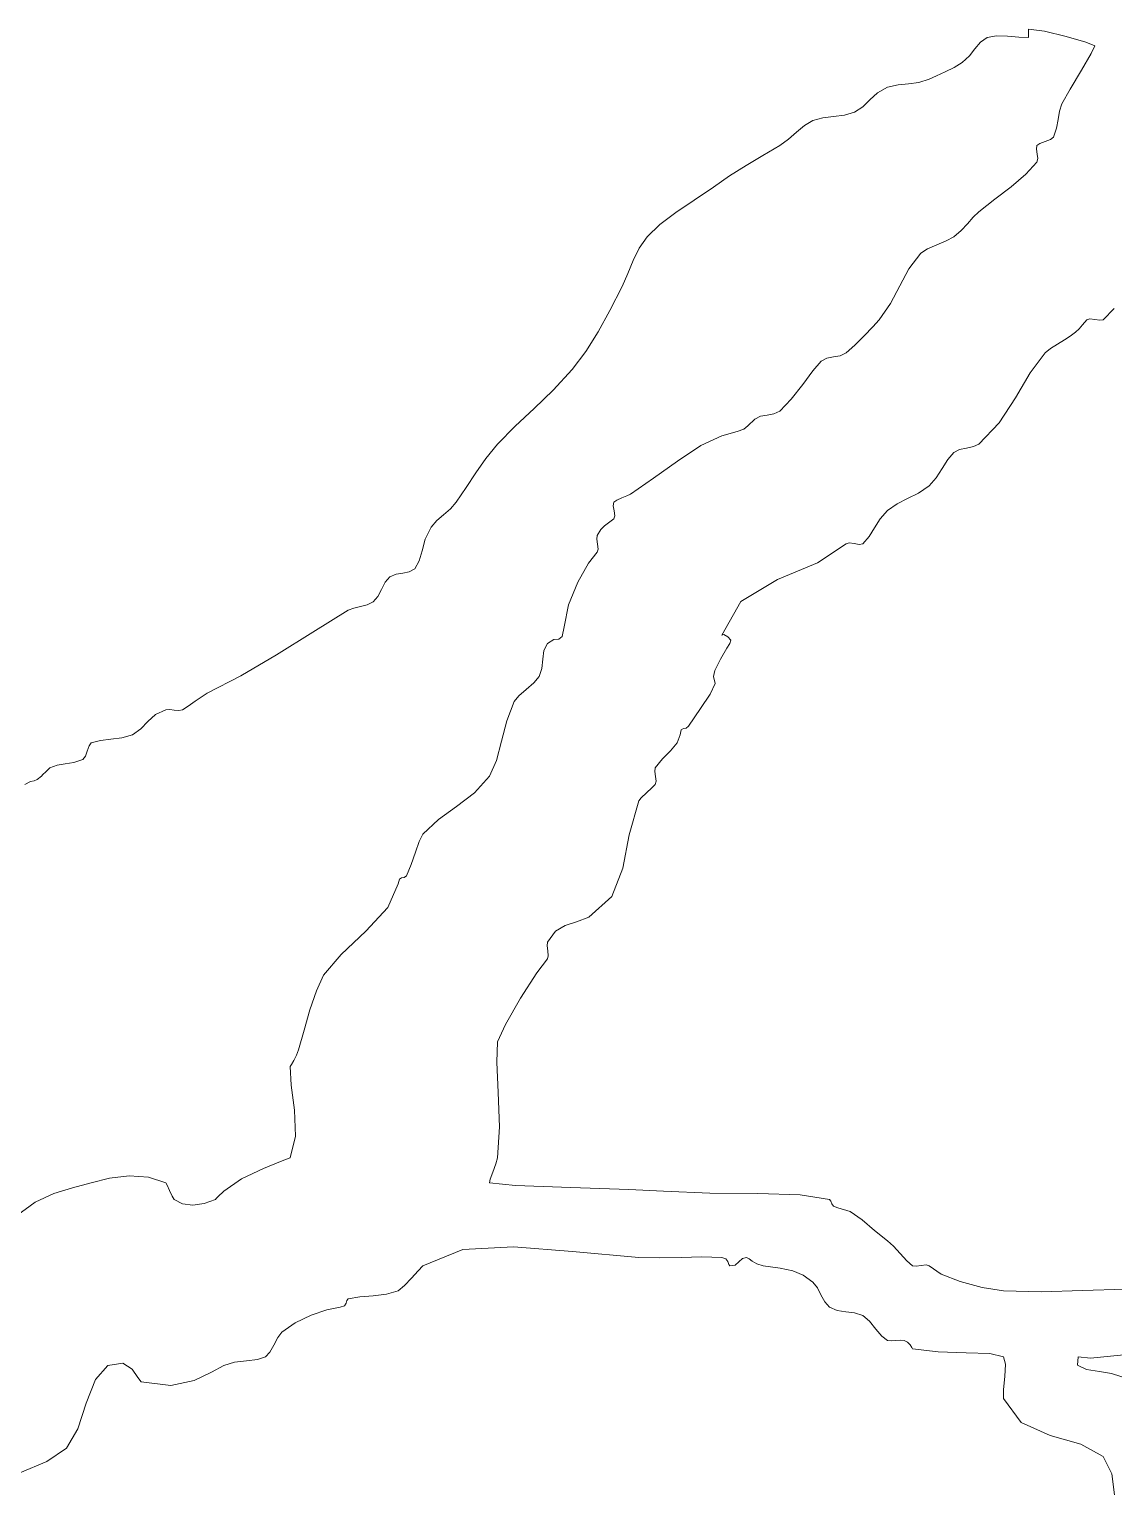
# Model space of a CAD drawing. Header units: inches. Extents: x 18 to 851, y -500 to 848.
# Drawn here: x 666.92 to 680.76, y 8.84 to 27.53 of the extents above; entities that cross this region are included whole.
import ezdxf

# ---------------------------------------------------------------- set-up
doc = ezdxf.new("R2010")
doc.units = ezdxf.units.IN
doc.header["$MEASUREMENT"] = 0
doc.layers.add('Layer 1', color=7, linetype='Continuous')

msp = doc.modelspace()

# ---------------------------------------------------------------- linework, layer by layer
at = {"layer": 'Layer 1', "lineweight": 0}
for points in [[(679.678, 27.428), (679.678, 27.444), (679.678, 27.48), (679.677, 27.517), (679.678, 27.533), (679.88, 27.51), (680.158, 27.443), (680.408, 27.37), (680.524, 27.322), (680.477, 27.224), (680.353, 27.012), (680.209, 26.771), (680.102, 26.581), (680.07, 26.489), (680.054, 26.384), (680.034, 26.271), (679.995, 26.157), (679.955, 26.126), (679.888, 26.101), (679.82, 26.077), (679.783, 26.051), (679.777, 26.002), (679.787, 25.942), (679.794, 25.885), (679.783, 25.84), (679.642, 25.685), (679.453, 25.525), (679.245, 25.364), (679.042, 25.204), (678.971, 25.135), (678.897, 25.051), (678.816, 24.965), (678.725, 24.887), (678.625, 24.833), (678.505, 24.785), (678.389, 24.734), (678.301, 24.675), (678.149, 24.478), (678.032, 24.259), (677.916, 24.036), (677.771, 23.828), (677.69, 23.739), (677.579, 23.623), (677.458, 23.504), (677.348, 23.404), (677.273, 23.368), (677.187, 23.353), (677.102, 23.336), (677.03, 23.299), (676.925, 23.176), (676.795, 23), (676.649, 22.815), (676.501, 22.663), (676.426, 22.627), (676.34, 22.611), (676.255, 22.596), (676.184, 22.558), (676.096, 22.472), (676.044, 22.433), (675.956, 22.402), (675.76, 22.346), (675.494, 22.221), (675.197, 22.025), (674.892, 21.805), (674.596, 21.604), (674.55, 21.582), (674.485, 21.556), (674.424, 21.526), (674.384, 21.498), (674.376, 21.454), (674.386, 21.39), (674.395, 21.327), (674.384, 21.287), (674.316, 21.237), (674.263, 21.199), (674.217, 21.152), (674.172, 21.075), (674.168, 21.029), (674.177, 20.964), (674.183, 20.901), (674.172, 20.863), (674.06, 20.723), (673.924, 20.48), (673.807, 20.191), (673.748, 19.91), (673.726, 19.784), (673.683, 19.752), (673.619, 19.746), (673.536, 19.698), (673.491, 19.609), (673.477, 19.496), (673.465, 19.378), (673.431, 19.275), (673.361, 19.195), (673.266, 19.111), (673.173, 19.03), (673.113, 18.957), (673.02, 18.711), (672.951, 18.449), (672.886, 18.204), (672.795, 18.004), (672.604, 17.793), (672.375, 17.618), (672.145, 17.451), (671.948, 17.264), (671.9, 17.17), (671.852, 17.033), (671.799, 16.878), (671.736, 16.733), (671.709, 16.711), (671.675, 16.705), (671.646, 16.688), (671.631, 16.628), (671.5, 16.33), (671.218, 16.025), (670.904, 15.73), (670.678, 15.463), (670.587, 15.265), (670.505, 15.024), (670.431, 14.765), (670.36, 14.51), (670.334, 14.444), (670.299, 14.377), (670.268, 14.323), (670.254, 14.299), (670.264, 14.061), (670.306, 13.742), (670.322, 13.412), (670.254, 13.134), (670.151, 13.095), (669.912, 13), (669.632, 12.865), (669.407, 12.71), (669.389, 12.693), (669.347, 12.654), (669.309, 12.617), (669.301, 12.604), (669.157, 12.553), (669.012, 12.532), (668.878, 12.549), (668.771, 12.604), (668.747, 12.645), (668.713, 12.716), (668.683, 12.784), (668.666, 12.816), (668.445, 12.889), (668.199, 12.903), (667.948, 12.875), (667.713, 12.816), (667.475, 12.75), (667.238, 12.678), (667, 12.569), (666.76, 12.393)], [(666.76, 12.393), (667, 12.569), (667.238, 12.678), (667.475, 12.75), (667.713, 12.816), (667.948, 12.875), (668.199, 12.903), (668.445, 12.889), (668.666, 12.816), (668.683, 12.784), (668.713, 12.716), (668.747, 12.645), (668.771, 12.604), (668.878, 12.549), (669.012, 12.532), (669.157, 12.553), (669.301, 12.604), (669.309, 12.617), (669.347, 12.654), (669.389, 12.693), (669.407, 12.71), (669.632, 12.865), (669.912, 13), (670.151, 13.095), (670.254, 13.134), (670.322, 13.412), (670.306, 13.742), (670.264, 14.061), (670.254, 14.299), (670.268, 14.323), (670.299, 14.377), (670.334, 14.444), (670.36, 14.51), (670.431, 14.765), (670.505, 15.024), (670.587, 15.265), (670.678, 15.463), (670.904, 15.73), (671.218, 16.025), (671.5, 16.33), (671.631, 16.628), (671.646, 16.688), (671.675, 16.705), (671.709, 16.711), (671.736, 16.733), (671.799, 16.878), (671.852, 17.033), (671.9, 17.17), (671.948, 17.264), (672.145, 17.451), (672.375, 17.618), (672.604, 17.793), (672.795, 18.004), (672.886, 18.204), (672.951, 18.449), (673.02, 18.711), (673.113, 18.957), (673.173, 19.03), (673.266, 19.111), (673.361, 19.195), (673.431, 19.275), (673.465, 19.378), (673.477, 19.496), (673.491, 19.609), (673.536, 19.698), (673.619, 19.746), (673.683, 19.752), (673.726, 19.784), (673.748, 19.91), (673.807, 20.191), (673.924, 20.48), (674.06, 20.723), (674.172, 20.863), (674.183, 20.901), (674.177, 20.964), (674.168, 21.029), (674.172, 21.075), (674.217, 21.152), (674.263, 21.199), (674.316, 21.237), (674.384, 21.287), (674.395, 21.327), (674.386, 21.39), (674.376, 21.454), (674.384, 21.498), (674.424, 21.526), (674.485, 21.556), (674.55, 21.582), (674.596, 21.604), (674.892, 21.805), (675.197, 22.025), (675.494, 22.221), (675.76, 22.346), (675.956, 22.402), (676.044, 22.433), (676.096, 22.472), (676.184, 22.558), (676.255, 22.596), (676.34, 22.611), (676.426, 22.627), (676.501, 22.663), (676.649, 22.815), (676.795, 23), (676.925, 23.176), (677.03, 23.299), (677.102, 23.336), (677.187, 23.353), (677.273, 23.368), (677.348, 23.404), (677.458, 23.504), (677.579, 23.623), (677.69, 23.739), (677.771, 23.828), (677.916, 24.036), (678.032, 24.259), (678.149, 24.478), (678.301, 24.675), (678.389, 24.734), (678.505, 24.785), (678.625, 24.833), (678.725, 24.887), (678.816, 24.965), (678.897, 25.051), (678.971, 25.135), (679.042, 25.204), (679.245, 25.364), (679.453, 25.525), (679.642, 25.685), (679.783, 25.84), (679.794, 25.885), (679.787, 25.942), (679.777, 26.002), (679.783, 26.051), (679.82, 26.077), (679.888, 26.101), (679.955, 26.126), (679.995, 26.157), (680.034, 26.271), (680.054, 26.384), (680.07, 26.489), (680.102, 26.581), (680.209, 26.771), (680.353, 27.012), (680.477, 27.224), (680.524, 27.322), (680.408, 27.37), (680.158, 27.443), (679.88, 27.51), (679.678, 27.533), (679.677, 27.517), (679.678, 27.48), (679.678, 27.444), (679.678, 27.428), (679.552, 27.431), (679.408, 27.444), (679.267, 27.45), (679.148, 27.428), (679.148, 27.428)], [(666.866, 17.898), (666.94, 17.934), (666.985, 17.946), (667.024, 17.961), (667.078, 18.004), (667.098, 18.024), (667.135, 18.061), (667.171, 18.096), (667.184, 18.11), (667.277, 18.146), (667.381, 18.161), (667.491, 18.177), (667.607, 18.216), (667.639, 18.257), (667.663, 18.324), (667.687, 18.391), (667.713, 18.428), (667.83, 18.459), (667.965, 18.474), (668.106, 18.491), (668.242, 18.533), (668.345, 18.607), (668.435, 18.701), (668.533, 18.79), (668.666, 18.852), (668.717, 18.854), (668.773, 18.848), (668.83, 18.842), (668.878, 18.852), (668.95, 18.896), (669.04, 18.96), (669.128, 19.022), (669.195, 19.063), (669.624, 19.283), (670.078, 19.554), (670.54, 19.843), (670.995, 20.122), (671.064, 20.149), (671.149, 20.169), (671.236, 20.191), (671.312, 20.228), (671.371, 20.295), (671.42, 20.387), (671.467, 20.479), (671.524, 20.546), (671.605, 20.58), (671.691, 20.594), (671.773, 20.609), (671.843, 20.651), (671.901, 20.753), (671.937, 20.881), (671.977, 21.027), (672.054, 21.181), (672.125, 21.264), (672.211, 21.338), (672.298, 21.414), (672.372, 21.498), (672.5, 21.689), (672.622, 21.875), (672.751, 22.057), (672.901, 22.239), (673.125, 22.469), (673.365, 22.693), (673.611, 22.929), (673.854, 23.192), (674.027, 23.423), (674.182, 23.672), (674.331, 23.945), (674.489, 24.251), (674.563, 24.416), (674.632, 24.582), (674.707, 24.742), (674.807, 24.887), (674.97, 25.043), (675.175, 25.197), (675.407, 25.355), (675.654, 25.521), (675.862, 25.662), (676.072, 25.795), (676.284, 25.924), (676.501, 26.051), (676.611, 26.13), (676.716, 26.221), (676.818, 26.307), (676.925, 26.369), (677.053, 26.403), (677.189, 26.42), (677.326, 26.438), (677.454, 26.475), (677.562, 26.544), (677.653, 26.634), (677.751, 26.724), (677.878, 26.793), (678.014, 26.825), (678.146, 26.838), (678.275, 26.854), (678.407, 26.898), (678.501, 26.94), (678.612, 26.991), (678.727, 27.048), (678.83, 27.11), (678.921, 27.193), (678.993, 27.285), (679.063, 27.369), (679.148, 27.428), (679.267, 27.45), (679.408, 27.444), (679.552, 27.431), (679.678, 27.428), (679.678, 27.428)], [(679.148, 27.428), (679.063, 27.369), (678.993, 27.285), (678.921, 27.193), (678.83, 27.11), (678.727, 27.048), (678.612, 26.991), (678.501, 26.94), (678.407, 26.898), (678.275, 26.854), (678.146, 26.838), (678.014, 26.825), (677.878, 26.793), (677.751, 26.724), (677.653, 26.634), (677.562, 26.544), (677.454, 26.475), (677.326, 26.438), (677.189, 26.42), (677.053, 26.403), (676.925, 26.369), (676.818, 26.307), (676.716, 26.221), (676.611, 26.13), (676.501, 26.051), (676.284, 25.924), (676.072, 25.795), (675.862, 25.662), (675.654, 25.521), (675.407, 25.355), (675.175, 25.197), (674.97, 25.043), (674.807, 24.887), (674.707, 24.742), (674.632, 24.582), (674.563, 24.416), (674.489, 24.251), (674.331, 23.945), (674.182, 23.672), (674.027, 23.423), (673.854, 23.192), (673.611, 22.929), (673.365, 22.693), (673.125, 22.469), (672.901, 22.239), (672.751, 22.057), (672.622, 21.875), (672.5, 21.689), (672.372, 21.498), (672.298, 21.414), (672.211, 21.338), (672.125, 21.264), (672.054, 21.181), (671.977, 21.027), (671.937, 20.881), (671.901, 20.753), (671.843, 20.651), (671.773, 20.609), (671.691, 20.594), (671.605, 20.58), (671.524, 20.546), (671.467, 20.479), (671.42, 20.387), (671.371, 20.295), (671.312, 20.228), (671.236, 20.191), (671.149, 20.169), (671.064, 20.149), (670.995, 20.122), (670.54, 19.843), (670.078, 19.554), (669.624, 19.283), (669.195, 19.063), (669.128, 19.022), (669.04, 18.96), (668.95, 18.896), (668.878, 18.852), (668.83, 18.842), (668.773, 18.848), (668.717, 18.854), (668.666, 18.852), (668.533, 18.79), (668.435, 18.701), (668.345, 18.607), (668.242, 18.533), (668.106, 18.491), (667.965, 18.474), (667.83, 18.459), (667.713, 18.428), (667.687, 18.391), (667.663, 18.324), (667.639, 18.257), (667.607, 18.216), (667.491, 18.177), (667.381, 18.161), (667.277, 18.146), (667.184, 18.11), (667.171, 18.096), (667.135, 18.061), (667.098, 18.024), (667.078, 18.004), (667.024, 17.961), (666.985, 17.946), (666.94, 17.934), (666.866, 17.898)], [(680.77, 23.972), (680.631, 23.828), (680.586, 23.82), (680.521, 23.83), (680.459, 23.839), (680.419, 23.828), (680.366, 23.763), (680.323, 23.713), (680.275, 23.668), (680.207, 23.616), (680.135, 23.57), (680.046, 23.517), (679.959, 23.46), (679.89, 23.404), (679.697, 23.15), (679.51, 22.832), (679.301, 22.51), (679.042, 22.239), (678.973, 22.208), (678.885, 22.19), (678.797, 22.171), (678.725, 22.134), (678.648, 22.045), (678.575, 21.931), (678.498, 21.811), (678.407, 21.71), (678.271, 21.616), (678.133, 21.546), (677.999, 21.479), (677.878, 21.393), (677.784, 21.286), (677.711, 21.173), (677.641, 21.062), (677.56, 20.969), (677.516, 20.961), (677.451, 20.971), (677.388, 20.979), (677.348, 20.969), (676.981, 20.727), (676.472, 20.512), (676.003, 20.233), (675.76, 19.805), (675.787, 19.811), (675.838, 19.783), (675.876, 19.74), (675.866, 19.698), (675.826, 19.635), (675.746, 19.496), (675.672, 19.353), (675.654, 19.275), (675.678, 19.188), (675.614, 19.052), (675.491, 18.868), (675.336, 18.64), (675.305, 18.615), (675.271, 18.61), (675.245, 18.594), (675.23, 18.533), (675.191, 18.43), (675.105, 18.329), (675.004, 18.225), (674.913, 18.11), (674.908, 18.064), (674.917, 18), (674.924, 17.938), (674.913, 17.898), (674.867, 17.857), (674.799, 17.793), (674.734, 17.729), (674.701, 17.687), (674.579, 17.254), (674.497, 16.832), (674.358, 16.467), (674.066, 16.204), (673.906, 16.144), (673.762, 16.098), (673.638, 16.026), (673.536, 15.887), (673.533, 15.841), (673.541, 15.776), (673.547, 15.713), (673.536, 15.675), (673.399, 15.496), (673.193, 15.173), (673, 14.835), (672.901, 14.616), (672.891, 14.356), (672.908, 13.967), (672.924, 13.531), (672.901, 13.134), (672.879, 13.057), (672.841, 12.953), (672.807, 12.86), (672.795, 12.816), (673.129, 12.783), (673.834, 12.754), (674.575, 12.729), (675.019, 12.71), (675.609, 12.682), (676.221, 12.678), (676.761, 12.663), (677.137, 12.604), (677.154, 12.583), (677.164, 12.549), (677.187, 12.516), (677.242, 12.498), (677.398, 12.45), (677.553, 12.344), (677.711, 12.208), (677.878, 12.075), (677.955, 12.006), (678.04, 11.912), (678.124, 11.82), (678.195, 11.758), (678.241, 11.752), (678.306, 11.761), (678.368, 11.769), (678.407, 11.758), (678.56, 11.65), (678.803, 11.555), (679.086, 11.481), (679.359, 11.439), (679.843, 11.426), (680.364, 11.443), (680.914, 11.46)], [(680.775, 8.836), (680.741, 9.101), (680.631, 9.322), (680.346, 9.479), (679.954, 9.592), (679.584, 9.756), (679.359, 10.063), (679.358, 10.176), (679.375, 10.342), (679.384, 10.501), (679.359, 10.593), (679.183, 10.637), (678.88, 10.647), (678.525, 10.657), (678.195, 10.698), (678.188, 10.713), (678.165, 10.746), (678.131, 10.781), (678.09, 10.805), (678.038, 10.808), (677.982, 10.802), (677.928, 10.797), (677.878, 10.805), (677.804, 10.859), (677.729, 10.95), (677.648, 11.048), (677.56, 11.122), (677.456, 11.157), (677.346, 11.17), (677.236, 11.186), (677.137, 11.228), (677.076, 11.295), (677.027, 11.384), (676.981, 11.474), (676.925, 11.546), (676.801, 11.635), (676.669, 11.691), (676.506, 11.728), (676.289, 11.758), (676.21, 11.78), (676.151, 11.814), (676.109, 11.847), (676.078, 11.863), (676.024, 11.848), (675.979, 11.805), (675.931, 11.765), (675.866, 11.758), (675.852, 11.775), (675.839, 11.811), (675.812, 11.845), (675.76, 11.863), (675.507, 11.869), (675.242, 11.863), (674.972, 11.856), (674.701, 11.863), (673.856, 11.938), (673.102, 11.998), (672.458, 11.965), (671.948, 11.758), (671.885, 11.694), (671.803, 11.599), (671.714, 11.504), (671.631, 11.439), (671.482, 11.395), (671.311, 11.375), (671.14, 11.361), (670.995, 11.334), (670.978, 11.313), (670.968, 11.278), (670.945, 11.245), (670.89, 11.228), (670.721, 11.196), (670.52, 11.126), (670.317, 11.027), (670.148, 10.91), (670.094, 10.84), (670.044, 10.745), (669.994, 10.654), (669.937, 10.593), (669.835, 10.562), (669.695, 10.546), (669.544, 10.526), (669.407, 10.486), (669.25, 10.398), (669.028, 10.293), (668.731, 10.231), (668.349, 10.275), (668.307, 10.333), (668.236, 10.438), (668.117, 10.515), (667.925, 10.486), (667.766, 10.306), (667.651, 10.003), (667.541, 9.678), (667.396, 9.428), (667.146, 9.259), (666.802, 9.113)], [(680.893, 10.621), (680.468, 10.576), (680.312, 10.593), (680.303, 10.489), (680.415, 10.435), (680.583, 10.406), (680.736, 10.381), (681.08, 10.271)]]:
    msp.add_lwpolyline(points, dxfattribs=at)

doc.saveas('drawing.dxf')
